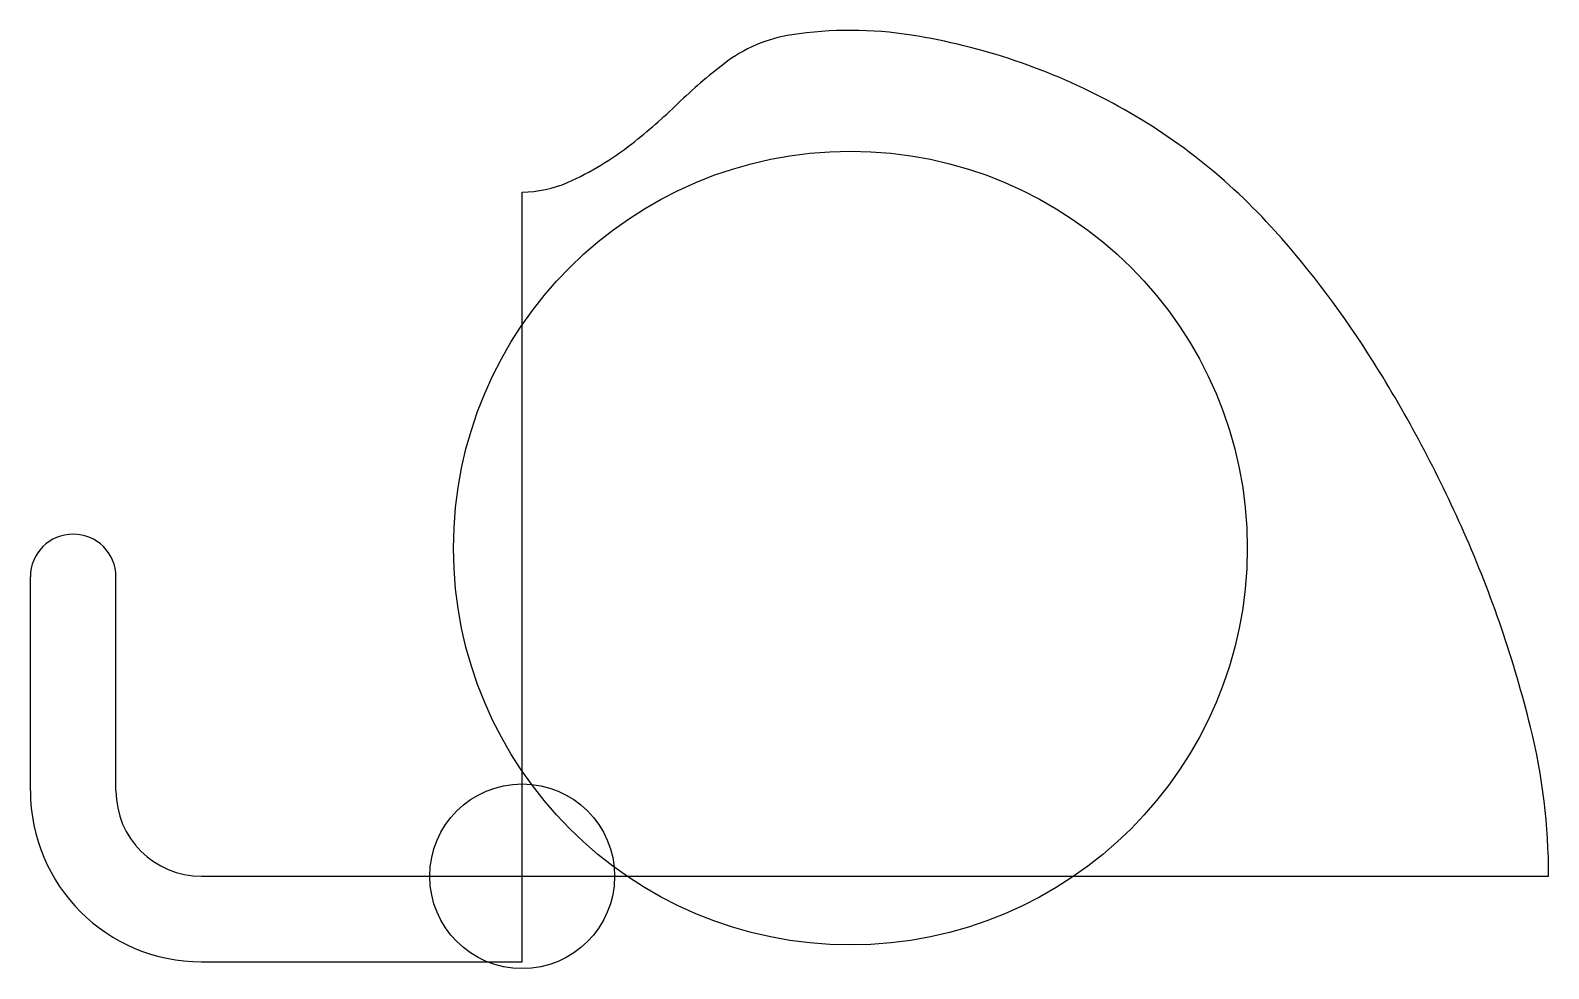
# Model space of a CAD drawing. Header units: inches. Extents: x -0.72 to 1.5, y -0.14 to 1.24.
import ezdxf

# ---------------------------------------------------------------- set-up
doc = ezdxf.new("R2010")
doc.units = ezdxf.units.IN
doc.header["$MEASUREMENT"] = 0
for name, color, linetype, lineweight, true_color in [('BottomFeet', 56, 'Continuous', 25, 0x808000), ('CrossSectionForRot', 6, 'Continuous', 25, 0xff00ff), ('footHole', 5, 'Continuous', 25, 0x0000ff), ('MagnetHole', 1, 'Continuous', 25, 0xff0000)]:
    doc.layers.add(name, color=color, linetype=linetype, lineweight=lineweight, true_color=true_color)

msp = doc.modelspace()

# ---------------------------------------------------------------- linework, layer by layer
at = {"layer": 'BottomFeet'}
for q in [(0, 1), (1.5, 0)]:
    msp.add_line((0, 0), q, dxfattribs=at)
for centre, radius, start, end in [((0.4261, 1.0176), 0.2146, 98.6481, 127.658), ((0.4795, 0.6666), 0.5696, 80.963, 98.6481), ((0.4233, 0.313), 0.9277, 61.6868, 80.963), ((0.7987, 0.5349), 0.8244, 127.658, 133.8602), ((-0.4194, 1.8024), 0.9336, 308.3842, 313.8602), ((0.449, 0.3607), 0.8735, 41.8155, 61.6868), ((-0.1076, 1.4088), 0.4314, 293.7708, 308.3842), ((0, 1.1645), 0.1645, 270, 293.7708), ((0.0496, 0.0034), 1.4094, 32.1017, 41.8155), ((-0.4296, -0.2972), 1.9751, 23.8988, 32.1017), ((-0.1944, -0.193), 1.7178, 13.8357, 23.8988), ((0.5892, 0), 0.9108, 0, 13.8357)]:
    msp.add_arc(centre, radius, start, end, dxfattribs=at)
at = {"layer": 'CrossSectionForRot'}
for p, q in [((-0.6562, 0.5), (-0.6562, 0.5)), ((-0.7187, 0.125), (-0.7187, 0.4375)), ((-0.5937, 0.125), (-0.5937, 0.4375)), ((-0.4687, 0), (0, 0)), ((0, -0.125), (0, 0)), ((-0.4687, -0.125), (0, -0.125))]:
    msp.add_line(p, q, dxfattribs=at)
for centre, radius, start, end in [((-0.6562, 0.4375), 0.0625, 90, 180), ((-0.6562, 0.4375), 0.0625, 0, 90), ((-0.4687, 0.125), 0.25, 180, 270), ((-0.4687, 0.125), 0.125, 180, 270)]:
    msp.add_arc(centre, radius, start, end, dxfattribs=at)
at = {"layer": 'footHole'}
msp.add_circle((0.4796, 0.4796), 0.58, dxfattribs=at)
at = {"layer": 'MagnetHole'}
msp.add_circle((0, 0), 0.135, dxfattribs=at)

doc.saveas('drawing.dxf')
